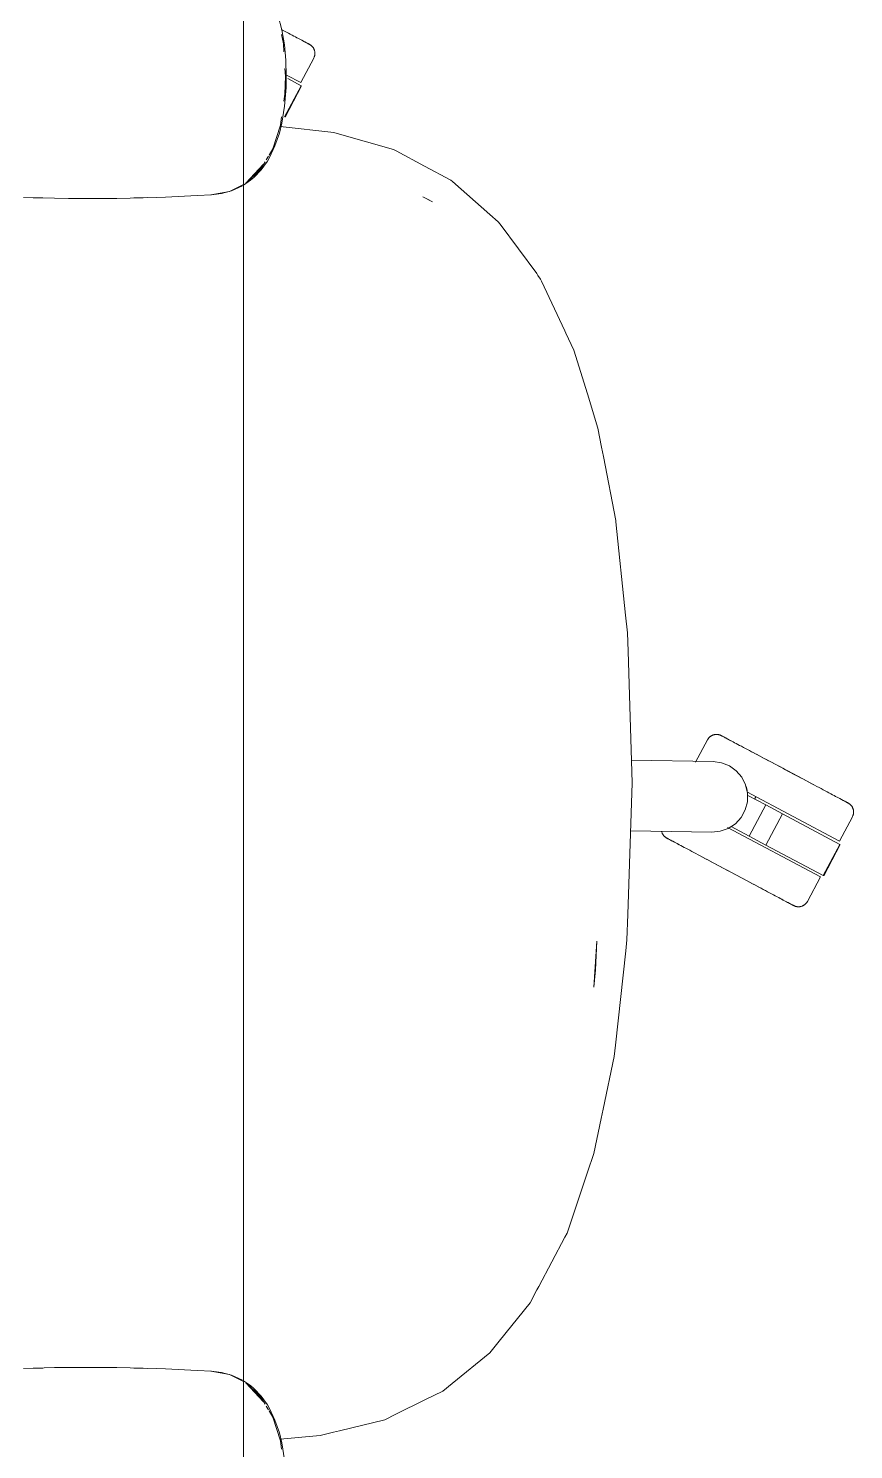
# Model space of a CAD drawing. Header units: millimetres. Extents: x 155927 to 295199, y -4084 to 97293.
# Drawn here: x 194295 to 194622, y 11079 to 11642 of the extents above; entities that cross this region are included whole.
import ezdxf

# ---------------------------------------------------------------- set-up
doc = ezdxf.new("R2010")
doc.units = ezdxf.units.MM
doc.header["$MEASUREMENT"] = 0
doc.layers.add('G-IMPT', color=8, linetype='CONTINUOUS', lineweight=9)
doc.layers.add('I-FURN', color=8, linetype='CONTINUOUS', lineweight=9)

msp = doc.modelspace()

# ---------------------------------------------------------------- linework, layer by layer
at = {"layer": 'G-IMPT'}
for p, q in [((194393.95, 11646.53), (194395.38, 11641.05)), ((194395.19, 11639.2), (194395.96, 11635.45)), ((194396.37, 11635.11), (194395.38, 11641.05)), ((194395.96, 11635.45), (194396.16, 11632.25)), ((194396.37, 11635.11), (194396.94, 11628.96)), ((194397.12, 11622.63), (194396.94, 11628.96)), ((194396.52, 11615.46), (194396.75, 11622.63)), ((194396.56, 11625.74), (194396.75, 11622.63)), ((194397.03, 11618.12), (194397.12, 11622.63)), ((194396.52, 11615.46), (194396.12, 11612.68)), ((194397.03, 11618.12), (194396.46, 11610.8)), ((194395.34, 11604.04), (194396.46, 11610.8)), ((194394.36, 11600.12), (194395.34, 11604.04)), ((194395.25, 11606.49), (194394.79, 11603.2)), ((194394.79, 11603.2), (194391.76, 11593.81)), ((194394.36, 11600.12), (194392.62, 11595.03)), ((194394.67, 11602.7), (194415.95, 11600.28)), ((194418.21, 11599.65), (194415.95, 11600.28)), ((194418.21, 11599.65), (194439.56, 11593.64)), ((194391.76, 11593.81), (194390.29, 11591.36)), ((194392.62, 11595.03), (194390.42, 11590.39)), ((194439.56, 11593.64), (194440.67, 11593.04)), ((194440.67, 11593.04), (194451.9, 11587.03)), ((194387.99, 11587.6), (194381.09, 11580.2)), ((194387.99, 11587.6), (194386.71, 11586.13)), ((194388.68, 11588.66), (194386.8, 11585.51)), ((194387.17, 11585.56), (194389.61, 11589.02)), ((194390.01, 11590.89), (194389.15, 11589.45)), ((194390.42, 11590.39), (194389.61, 11589.02)), ((194451.9, 11587.03), (194462.34, 11581.45)), ((194380.12, 11579.43), (194382.98, 11581.38)), ((194386.8, 11585.51), (194381.09, 11580.2)), ((194381.09, 11580.2), (194383.5, 11582.44)), ((194384.3, 11582.52), (194382.98, 11581.38)), ((194386.58, 11585.97), (194383.5, 11582.44)), ((194384.3, 11582.52), (194387.17, 11585.56)), ((194463.01, 11580.86), (194462.34, 11581.45)), ((194361.81, 11575.34), (194367.47, 11575.63)), ((194374.59, 11577), (194367.25, 11575.63)), ((194367.47, 11575.63), (194371.48, 11576.13)), ((194371.48, 11576.13), (194375.43, 11577.19)), ((194378.85, 11579.1), (194374.59, 11577)), ((194379.76, 11579.18), (194375.43, 11577.19)), ((194378.85, 11579.1), (194380.12, 11579.73)), ((194477.79, 11567.84), (194463.01, 11580.86)), ((194305.34, 11574.25), (194293.03, 11574.55)), ((194296.9, 11574.47), (194298.56, 11574.39)), ((194298.56, 11574.39), (194300.64, 11574.39)), ((194305.34, 11574.25), (194310.81, 11574.18)), ((194325.52, 11574.17), (194310.81, 11574.18)), ((194330.03, 11574.23), (194325.52, 11574.17)), ((194330.03, 11574.23), (194345.7, 11574.6)), ((194336.76, 11574.4), (194338.98, 11574.4)), ((194342.3, 11574.55), (194338.98, 11574.4)), ((194345.7, 11574.6), (194349.25, 11574.73)), ((194361.81, 11575.34), (194349.25, 11574.73)), ((194452.74, 11574.01), (194451.15, 11574.79)), ((194455.04, 11572.84), (194451.15, 11574.79)), ((194455.04, 11572.84), (194452.74, 11574.01)), ((194477.79, 11567.84), (194481.05, 11564.97)), ((194481.78, 11564), (194481.05, 11564.97)), ((194496.35, 11544.51), (194481.78, 11564)), ((194496.35, 11544.51), (194496.81, 11543.74)), ((194496.81, 11543.74), (194497.75, 11542.16)), ((194498.17, 11541.45), (194497.75, 11542.16)), ((194498.17, 11541.45), (194507.43, 11521.81)), ((194507.43, 11521.81), (194507.87, 11520.89)), ((194511.06, 11514.13), (194507.87, 11520.89)), ((194511.06, 11514.13), (194516.38, 11496.86)), ((194516.38, 11496.86), (194520.57, 11483.25)), ((194520.57, 11483.25), (194522.03, 11475.65)), ((194522.73, 11471.98), (194522.03, 11475.65)), ((194522.73, 11471.98), (194527.6, 11446.6)), ((194527.69, 11446.14), (194527.6, 11446.6)), ((194527.69, 11446.14), (194531.51, 11409.15)), ((194531.51, 11409.15), (194532.24, 11402.08)), ((194532.47, 11394.82), (194532.24, 11402.08)), ((194534.09, 11342.66), (194532.47, 11394.82)), ((194532.38, 11290.48), (194534.09, 11342.66)), ((194532.38, 11290.48), (194532.06, 11280.54)), ((194520.18, 11280), (194518.93, 11261.72)), ((194520.18, 11280), (194519.54, 11268.67)), ((194531.58, 11276.16), (194532.06, 11280.54)), ((194531.58, 11276.16), (194527.45, 11238.72)), ((194518.93, 11261.72), (194519.54, 11268.67)), ((194526.96, 11234.3), (194527.45, 11238.72)), ((194522.61, 11213.36), (194526.96, 11234.3)), ((194521.85, 11209.68), (194518.98, 11195.86)), ((194522.61, 11213.36), (194521.85, 11209.68)), ((194516.46, 11188.42), (194518.98, 11195.86)), ((194516.46, 11188.42), (194508.31, 11164.33)), ((194497.14, 11143.16), (194507.44, 11162.67)), ((194507.44, 11162.67), (194508.31, 11164.33)), ((194497.14, 11143.16), (194496.41, 11141.79)), ((194493.7, 11136.66), (194481.5, 11121.52)), ((194493.7, 11136.66), (194496.41, 11141.79)), ((194477.74, 11116.86), (194481.5, 11121.52)), ((194462.79, 11104.69), (194477.74, 11116.86)), ((194305.34, 11111), (194293.03, 11110.7)), ((194296.9, 11110.78), (194298.56, 11110.86)), ((194298.56, 11110.86), (194300.64, 11110.86)), ((194305.34, 11111), (194310.81, 11111.07)), ((194325.52, 11111.08), (194310.81, 11111.07)), ((194330.03, 11111.02), (194325.52, 11111.08)), ((194330.03, 11111.02), (194345.7, 11110.64)), ((194336.76, 11110.85), (194338.98, 11110.85)), ((194342.3, 11110.7), (194338.98, 11110.85)), ((194345.7, 11110.64), (194349.25, 11110.52)), ((194361.81, 11109.91), (194349.25, 11110.52)), ((194361.81, 11109.91), (194367.47, 11109.62)), ((194374.59, 11108.25), (194367.25, 11109.62)), ((194367.47, 11109.62), (194371.48, 11109.12)), ((194371.48, 11109.12), (194375.43, 11108.06)), ((194378.85, 11106.15), (194374.59, 11108.25)), ((194379.76, 11106.07), (194375.43, 11108.06)), ((194378.85, 11106.15), (194380.12, 11105.52)), ((194380.12, 11105.82), (194382.98, 11103.87)), ((194386.8, 11099.74), (194381.09, 11105.05)), ((194387.99, 11097.65), (194381.09, 11105.05)), ((194381.09, 11105.05), (194383.5, 11102.81)), ((194384.3, 11102.73), (194382.98, 11103.87)), ((194386.58, 11099.28), (194383.5, 11102.81)), ((194384.3, 11102.73), (194387.17, 11099.69)), ((194462.79, 11104.69), (194459.14, 11101.71)), ((194387.99, 11097.65), (194386.71, 11099.12)), ((194388.68, 11096.59), (194386.8, 11099.74)), ((194387.17, 11099.69), (194389.61, 11096.23)), ((194440.5, 11092.54), (194451.97, 11098.19)), ((194459.14, 11101.71), (194451.97, 11098.19)), ((194390.01, 11094.36), (194389.15, 11095.8)), ((194390.42, 11094.86), (194389.61, 11096.23)), ((194391.76, 11091.44), (194390.29, 11093.89)), ((194392.62, 11090.22), (194390.42, 11094.86)), ((194394.79, 11082.05), (194391.76, 11091.44)), ((194440.5, 11092.54), (194436.14, 11090.39)), ((194394.36, 11085.13), (194392.62, 11090.22)), ((194418.2, 11085.99), (194415.83, 11085.41)), ((194436.14, 11090.39), (194418.2, 11085.99)), ((194394.36, 11085.13), (194395.34, 11081.21)), ((194394.66, 11082.67), (194410.53, 11084.11)), ((194395.25, 11078.76), (194394.79, 11082.05)), ((194395.34, 11081.21), (194396.46, 11074.45)), ((194410.53, 11084.11), (194415.83, 11085.41))]:
    msp.add_line(p, q, dxfattribs=at)
at = {"layer": 'I-FURN'}
for p, q in [((194380.12, 12100.42), (194380.12, 10700.42)), ((194380.12, 10700.42), (194380.12, 12100.42)), ((194395.6, 11640.93), (194395.15, 11641.17)), ((194396.42, 11640.49), (194395.6, 11640.93)), ((194397.2, 11640.08), (194396.42, 11640.49)), ((194397.96, 11639.67), (194397.2, 11640.08)), ((194398.7, 11639.28), (194397.96, 11639.67)), ((194399.41, 11638.9), (194398.7, 11639.28)), ((194400.08, 11638.54), (194399.41, 11638.9)), ((194400.73, 11638.2), (194400.08, 11638.54)), ((194401.35, 11637.87), (194400.73, 11638.2)), ((194401.93, 11637.56), (194401.35, 11637.87)), ((194401.62, 11637.73), (194402.19, 11637.42)), ((194402.48, 11637.27), (194401.93, 11637.56)), ((194402.19, 11637.42), (194402.73, 11637.14)), ((194403, 11636.99), (194402.48, 11637.27)), ((194402.73, 11637.14), (194403.23, 11636.87)), ((194403.48, 11636.74), (194403, 11636.99)), ((194403.23, 11636.87), (194403.69, 11636.62)), ((194403.93, 11636.5), (194403.48, 11636.74)), ((194403.69, 11636.62), (194404.12, 11636.4)), ((194404.34, 11636.28), (194403.93, 11636.5)), ((194404.12, 11636.4), (194404.52, 11636.19)), ((194404.71, 11636.08), (194404.34, 11636.28)), ((194404.52, 11636.19), (194404.87, 11636)), ((194405.05, 11635.9), (194404.71, 11636.08)), ((194404.87, 11636), (194405.19, 11635.83)), ((194405.34, 11635.75), (194405.05, 11635.9)), ((194405.19, 11635.83), (194405.47, 11635.68)), ((194405.6, 11635.61), (194405.34, 11635.75)), ((194405.47, 11635.68), (194405.71, 11635.55)), ((194405.82, 11635.49), (194405.6, 11635.61)), ((194405.71, 11635.55), (194405.91, 11635.45)), ((194406, 11635.4), (194405.82, 11635.49)), ((194405.91, 11635.45), (194406.07, 11635.36)), ((194406.14, 11635.32), (194406, 11635.4)), ((194406.07, 11635.36), (194406.19, 11635.29)), ((194406.24, 11635.27), (194406.14, 11635.32)), ((194406.19, 11635.29), (194406.28, 11635.25)), ((194406.3, 11635.24), (194406.24, 11635.27)), ((194406.28, 11635.25), (194406.32, 11635.23)), ((194406.32, 11635.23), (194406.3, 11635.24)), ((194406.32, 11635.23), (194406.46, 11635.15)), ((194406.32, 11635.23), (194406.32, 11635.23)), ((194406.46, 11635.15), (194406.6, 11635.06)), ((194406.6, 11635.06), (194406.74, 11634.97)), ((194406.74, 11634.97), (194406.87, 11634.88)), ((194406.87, 11634.88), (194406.99, 11634.78)), ((194406.99, 11634.78), (194407.12, 11634.67)), ((194407.12, 11634.67), (194407.23, 11634.56)), ((194407.23, 11634.56), (194407.35, 11634.45)), ((194407.35, 11634.45), (194407.46, 11634.33)), ((194407.46, 11634.33), (194407.56, 11634.21)), ((194407.56, 11634.21), (194407.66, 11634.08)), ((194407.66, 11634.08), (194407.75, 11633.95)), ((194407.75, 11633.95), (194407.84, 11633.81)), ((194407.84, 11633.81), (194407.93, 11633.68)), ((194407.93, 11633.68), (194408, 11633.54)), ((194408, 11633.54), (194408.07, 11633.39)), ((194408.07, 11633.39), (194408.14, 11633.24)), ((194408.14, 11633.24), (194408.2, 11633.09)), ((194408.2, 11633.09), (194408.25, 11632.94)), ((194408.25, 11632.94), (194408.3, 11632.79)), ((194408.3, 11632.79), (194408.34, 11632.63)), ((194408.34, 11632.63), (194408.38, 11632.48)), ((194408.38, 11632.48), (194408.41, 11632.32)), ((194408.41, 11632.32), (194408.43, 11632.16)), ((194408.43, 11632.16), (194408.45, 11632)), ((194408.45, 11632), (194408.46, 11631.84)), ((194408.46, 11631.84), (194408.46, 11631.68)), ((194402.84, 11620.09), (194407.99, 11629.77)), ((194408.01, 11629.81), (194407.99, 11629.77)), ((194408.08, 11629.96), (194408.01, 11629.81)), ((194408.15, 11630.11), (194408.08, 11629.96)), ((194408.21, 11630.26), (194408.15, 11630.11)), ((194408.26, 11630.41), (194408.21, 11630.26)), ((194408.31, 11630.56), (194408.26, 11630.41)), ((194408.35, 11630.72), (194408.31, 11630.56)), ((194408.38, 11630.87), (194408.35, 11630.72)), ((194408.41, 11631.03), (194408.38, 11630.87)), ((194408.43, 11631.19), (194408.41, 11631.03)), ((194408.45, 11631.35), (194408.43, 11631.19)), ((194408.46, 11631.51), (194408.45, 11631.35)), ((194408.46, 11631.68), (194408.46, 11631.51)), ((194397.21, 11623.08), (194402.84, 11620.09)), ((194397.73, 11621.67), (194403.02, 11618.86)), ((194403.02, 11618.86), (194396.45, 11606.5)), ((194396.62, 11606.41), (194403.2, 11618.77)), ((194396.45, 11606.5), (194396.36, 11606.55)), ((194565.79, 11361.5), (194565.94, 11361.56)), ((194565.94, 11361.56), (194566.09, 11361.62)), ((194566.09, 11361.62), (194566.24, 11361.68)), ((194566.24, 11361.68), (194566.39, 11361.72)), ((194566.39, 11361.72), (194566.55, 11361.77)), ((194566.55, 11361.77), (194566.71, 11361.8)), ((194566.71, 11361.8), (194566.87, 11361.83)), ((194566.87, 11361.83), (194567.03, 11361.85)), ((194567.03, 11361.85), (194567.19, 11361.87)), ((194567.19, 11361.87), (194567.35, 11361.88)), ((194567.35, 11361.88), (194567.51, 11361.88)), ((194567.51, 11361.88), (194567.67, 11361.88)), ((194567.67, 11361.88), (194567.83, 11361.87)), ((194567.83, 11361.87), (194567.99, 11361.86)), ((194567.99, 11361.86), (194568.15, 11361.83)), ((194568.15, 11361.83), (194568.31, 11361.8)), ((194568.31, 11361.8), (194568.47, 11361.77)), ((194568.47, 11361.77), (194568.62, 11361.73)), ((194568.62, 11361.73), (194568.78, 11361.68)), ((194568.78, 11361.68), (194568.93, 11361.63)), ((194568.93, 11361.63), (194569.08, 11361.57)), ((194569.08, 11361.57), (194569.23, 11361.5)), ((194563.96, 11359.74), (194559.26, 11350.9)), ((194563.96, 11359.74), (194564.04, 11359.89)), ((194564.04, 11359.89), (194564.12, 11360.02)), ((194564.12, 11360.02), (194564.21, 11360.16)), ((194564.21, 11360.16), (194564.3, 11360.29)), ((194564.3, 11360.29), (194564.4, 11360.41)), ((194564.4, 11360.41), (194564.51, 11360.54)), ((194564.51, 11360.54), (194564.62, 11360.65)), ((194564.62, 11360.65), (194564.73, 11360.77)), ((194564.73, 11360.77), (194564.85, 11360.88)), ((194564.85, 11360.88), (194564.98, 11360.98)), ((194564.98, 11360.98), (194565.1, 11361.08)), ((194565.1, 11361.08), (194565.23, 11361.17)), ((194565.23, 11361.17), (194565.37, 11361.26)), ((194565.37, 11361.26), (194565.51, 11361.35)), ((194565.51, 11361.35), (194565.65, 11361.42)), ((194565.65, 11361.42), (194565.79, 11361.5)), ((194569.23, 11361.5), (194569.37, 11361.43)), ((194569.37, 11361.43), (194569.41, 11361.41)), ((194569.41, 11361.41), (194569.43, 11361.4)), ((194569.46, 11361.39), (194569.41, 11361.41)), ((194569.41, 11361.41), (194569.41, 11361.41)), ((194569.43, 11361.4), (194569.49, 11361.37)), ((194569.54, 11361.34), (194569.46, 11361.39)), ((194569.49, 11361.37), (194569.59, 11361.32)), ((194569.66, 11361.28), (194569.54, 11361.34)), ((194569.59, 11361.32), (194569.73, 11361.24)), ((194569.82, 11361.19), (194569.66, 11361.28)), ((194569.73, 11361.24), (194569.91, 11361.14)), ((194570.02, 11361.08), (194569.82, 11361.19)), ((194569.91, 11361.14), (194570.13, 11361.03)), ((194570.26, 11360.96), (194570.02, 11361.08)), ((194570.13, 11361.03), (194570.39, 11360.89)), ((194570.54, 11360.81), (194570.26, 11360.96)), ((194570.39, 11360.89), (194570.68, 11360.73)), ((194570.86, 11360.64), (194570.54, 11360.81)), ((194570.68, 11360.73), (194571.02, 11360.55)), ((194571.22, 11360.45), (194570.86, 11360.64)), ((194571.02, 11360.55), (194571.39, 11360.36)), ((194571.61, 11360.24), (194571.22, 11360.45)), ((194571.39, 11360.36), (194571.8, 11360.14)), ((194572.04, 11360.01), (194571.61, 11360.24)), ((194571.8, 11360.14), (194572.25, 11359.9)), ((194572.5, 11359.76), (194572.04, 11360.01)), ((194572.25, 11359.9), (194572.73, 11359.64)), ((194573.01, 11359.5), (194572.5, 11359.76)), ((194572.73, 11359.64), (194573.25, 11359.37)), ((194573.54, 11359.21), (194573.01, 11359.5)), ((194573.25, 11359.37), (194573.8, 11359.08)), ((194574.11, 11358.91), (194573.54, 11359.21)), ((194573.8, 11359.08), (194574.38, 11358.77)), ((194574.71, 11358.59), (194574.11, 11358.91)), ((194575.35, 11358.25), (194574.71, 11358.59)), ((194576.01, 11357.9), (194575.35, 11358.25)), ((194576.7, 11357.53), (194576.01, 11357.9)), ((194577.43, 11357.15), (194576.7, 11357.53)), ((194578.18, 11356.75), (194577.43, 11357.15)), ((194578.95, 11356.34), (194578.18, 11356.75)), ((194579.75, 11355.91), (194578.95, 11356.34)), ((194580.58, 11355.47), (194579.75, 11355.91)), ((194533.81, 11351.69), (194566.15, 11351.12)), ((194566.15, 11351.12), (194569.49, 11350.66)), ((194569.49, 11350.66), (194572.62, 11349.41)), ((194580.13, 11355.71), (194580.96, 11355.27)), ((194581.42, 11355.02), (194580.58, 11355.47)), ((194580.96, 11355.27), (194581.82, 11354.81)), ((194582.29, 11354.56), (194581.42, 11355.02)), ((194581.82, 11354.81), (194582.7, 11354.35)), ((194583.18, 11354.09), (194582.29, 11354.56)), ((194582.7, 11354.35), (194583.59, 11353.87)), ((194584.08, 11353.61), (194583.18, 11354.09)), ((194583.59, 11353.87), (194584.51, 11353.38)), ((194585.01, 11353.12), (194584.08, 11353.61)), ((194584.51, 11353.38), (194585.44, 11352.89)), ((194585.94, 11352.62), (194585.01, 11353.12)), ((194585.44, 11352.89), (194586.38, 11352.39)), ((194586.9, 11352.11), (194585.94, 11352.62)), ((194586.38, 11352.39), (194587.34, 11351.88)), ((194587.86, 11351.6), (194586.9, 11352.11)), ((194587.34, 11351.88), (194588.31, 11351.36)), ((194588.83, 11351.08), (194587.86, 11351.6)), ((194588.31, 11351.36), (194589.29, 11350.84)), ((194589.82, 11350.56), (194588.83, 11351.08)), ((194589.29, 11350.84), (194590.27, 11350.32)), ((194590.81, 11350.03), (194589.82, 11350.56)), ((194590.27, 11350.32), (194591.27, 11349.79)), ((194572.62, 11349.41), (194575.36, 11347.44)), ((194575.36, 11347.44), (194577.55, 11344.88)), ((194577.55, 11344.88), (194579.07, 11341.86)), ((194591.81, 11349.5), (194590.81, 11350.03)), ((194591.27, 11349.79), (194592.27, 11349.26)), ((194592.81, 11348.97), (194591.81, 11349.5)), ((194592.27, 11349.26), (194593.27, 11348.72)), ((194593.81, 11348.44), (194592.81, 11348.97)), ((194593.27, 11348.72), (194594.27, 11348.19)), ((194594.82, 11347.9), (194593.81, 11348.44)), ((194594.27, 11348.19), (194595.28, 11347.66)), ((194595.82, 11347.37), (194594.82, 11347.9)), ((194595.28, 11347.66), (194596.28, 11347.12)), ((194596.82, 11346.83), (194595.82, 11347.37)), ((194596.28, 11347.12), (194597.29, 11346.59)), ((194597.82, 11346.3), (194596.82, 11346.83)), ((194597.29, 11346.59), (194598.28, 11346.06)), ((194598.82, 11345.77), (194597.82, 11346.3)), ((194598.28, 11346.06), (194599.27, 11345.53)), ((194599.81, 11345.25), (194598.82, 11345.77)), ((194599.27, 11345.53), (194600.26, 11345.01)), ((194600.78, 11344.73), (194599.81, 11345.25)), ((194600.26, 11345.01), (194601.23, 11344.49)), ((194601.75, 11344.21), (194600.78, 11344.73)), ((194579.07, 11341.86), (194579.82, 11338.57)), ((194579.48, 11339.07), (194616.2, 11319.54)), ((194601.23, 11344.49), (194602.19, 11343.98)), ((194602.71, 11343.7), (194601.75, 11344.21)), ((194602.19, 11343.98), (194603.15, 11343.47)), ((194603.65, 11343.2), (194602.71, 11343.7)), ((194603.15, 11343.47), (194604.08, 11342.97)), ((194604.58, 11342.71), (194603.65, 11343.2)), ((194604.08, 11342.97), (194605.01, 11342.48)), ((194605.5, 11342.22), (194604.58, 11342.71)), ((194605.01, 11342.48), (194605.91, 11342)), ((194606.39, 11341.75), (194605.5, 11342.22)), ((194607.27, 11341.28), (194606.39, 11341.75)), ((194608.13, 11340.82), (194607.27, 11341.28)), ((194608.96, 11340.38), (194608.13, 11340.82)), ((194609.77, 11339.95), (194608.96, 11340.38)), ((194610.56, 11339.53), (194609.77, 11339.95)), ((194611.32, 11339.12), (194610.56, 11339.53)), ((194612.06, 11338.73), (194611.32, 11339.12)), ((194579.76, 11335.2), (194578.9, 11331.94)), ((194579.82, 11338.57), (194579.76, 11335.2)), ((194579.89, 11337.72), (194587.03, 11333.92)), ((194587.03, 11333.92), (194580.46, 11321.56)), ((194583.09, 11337.15), (194582.76, 11336.52)), ((194587.03, 11333.92), (194593.67, 11330.39)), ((194612.77, 11338.36), (194612.06, 11338.73)), ((194613.44, 11338), (194612.77, 11338.36)), ((194614.09, 11337.65), (194613.44, 11338)), ((194614.71, 11337.33), (194614.09, 11337.65)), ((194615.29, 11337.01), (194614.71, 11337.33)), ((194614.98, 11337.18), (194615.55, 11336.88)), ((194615.84, 11336.72), (194615.29, 11337.01)), ((194615.55, 11336.88), (194616.09, 11336.59)), ((194616.36, 11336.45), (194615.84, 11336.72)), ((194616.09, 11336.59), (194616.59, 11336.33)), ((194616.84, 11336.19), (194616.36, 11336.45)), ((194616.59, 11336.33), (194617.05, 11336.08)), ((194617.29, 11335.95), (194616.84, 11336.19)), ((194617.05, 11336.08), (194617.48, 11335.85)), ((194617.7, 11335.73), (194617.29, 11335.95)), ((194617.48, 11335.85), (194617.87, 11335.64)), ((194618.07, 11335.54), (194617.7, 11335.73)), ((194617.87, 11335.64), (194618.23, 11335.45)), ((194618.41, 11335.36), (194618.07, 11335.54)), ((194618.23, 11335.45), (194618.55, 11335.28)), ((194618.7, 11335.2), (194618.41, 11335.36)), ((194618.55, 11335.28), (194618.83, 11335.13)), ((194618.96, 11335.06), (194618.7, 11335.2)), ((194618.83, 11335.13), (194619.07, 11335.01)), ((194619.18, 11334.95), (194618.96, 11335.06)), ((194619.07, 11335.01), (194619.27, 11334.9)), ((194619.36, 11334.85), (194619.18, 11334.95)), ((194619.27, 11334.9), (194619.43, 11334.81)), ((194619.5, 11334.78), (194619.36, 11334.85)), ((194619.43, 11334.81), (194619.55, 11334.75)), ((194619.6, 11334.72), (194619.5, 11334.78)), ((194619.55, 11334.75), (194619.64, 11334.71)), ((194619.66, 11334.69), (194619.6, 11334.72)), ((194619.64, 11334.71), (194619.68, 11334.68)), ((194619.68, 11334.68), (194619.66, 11334.69)), ((194619.68, 11334.68), (194619.82, 11334.6)), ((194619.68, 11334.68), (194619.68, 11334.68)), ((194619.82, 11334.6), (194619.96, 11334.52)), ((194619.96, 11334.52), (194620.1, 11334.43)), ((194620.1, 11334.43), (194620.23, 11334.33)), ((194620.23, 11334.33), (194620.35, 11334.23)), ((194620.35, 11334.23), (194620.47, 11334.13)), ((194620.47, 11334.13), (194620.59, 11334.02)), ((194620.59, 11334.02), (194620.71, 11333.9)), ((194620.71, 11333.9), (194620.82, 11333.79)), ((194620.82, 11333.79), (194620.92, 11333.66)), ((194620.92, 11333.66), (194621.02, 11333.54)), ((194621.02, 11333.54), (194621.11, 11333.4)), ((194621.11, 11333.4), (194621.2, 11333.27)), ((194577.28, 11328.98), (194575, 11326.5)), ((194578.9, 11331.94), (194577.28, 11328.98)), ((194593.67, 11330.39), (194587.1, 11318.03)), ((194593.67, 11330.39), (194616.38, 11318.31)), ((194616.2, 11319.54), (194621.35, 11329.23)), ((194621.2, 11333.27), (194621.28, 11333.13)), ((194621.28, 11333.13), (194621.36, 11332.99)), ((194621.37, 11329.27), (194621.35, 11329.23)), ((194621.36, 11332.99), (194621.43, 11332.85)), ((194621.44, 11329.41), (194621.37, 11329.27)), ((194621.43, 11332.85), (194621.5, 11332.7)), ((194621.51, 11329.56), (194621.44, 11329.41)), ((194621.5, 11332.7), (194621.56, 11332.55)), ((194621.57, 11329.71), (194621.51, 11329.56)), ((194621.56, 11332.55), (194621.61, 11332.4)), ((194621.62, 11329.86), (194621.57, 11329.71)), ((194621.61, 11332.4), (194621.66, 11332.24)), ((194621.67, 11330.02), (194621.62, 11329.86)), ((194621.66, 11332.24), (194621.7, 11332.09)), ((194621.71, 11330.17), (194621.67, 11330.02)), ((194621.7, 11332.09), (194621.74, 11331.93)), ((194621.74, 11330.33), (194621.71, 11330.17)), ((194621.74, 11331.93), (194621.77, 11331.77)), ((194621.77, 11330.49), (194621.74, 11330.33)), ((194621.77, 11331.77), (194621.79, 11331.61)), ((194621.79, 11330.65), (194621.77, 11330.49)), ((194621.79, 11331.61), (194621.81, 11331.45)), ((194621.81, 11330.81), (194621.79, 11330.65)), ((194621.81, 11331.45), (194621.82, 11331.29)), ((194621.82, 11330.97), (194621.81, 11330.81)), ((194621.82, 11331.29), (194621.82, 11331.13)), ((194621.82, 11331.13), (194621.82, 11330.97)), ((194565.66, 11323.14), (194533.47, 11323.7)), ((194545.79, 11323.39), (194545.76, 11323.55)), ((194545.83, 11323.23), (194545.79, 11323.39)), ((194545.88, 11323.08), (194545.83, 11323.23)), ((194545.94, 11322.93), (194545.88, 11323.08)), ((194546, 11322.78), (194545.94, 11322.93)), ((194546.06, 11322.63), (194546, 11322.78)), ((194546.13, 11322.49), (194546.06, 11322.63)), ((194546.21, 11322.34), (194546.13, 11322.49)), ((194546.29, 11322.21), (194546.21, 11322.34)), ((194546.38, 11322.07), (194546.29, 11322.21)), ((194569.01, 11323.49), (194565.66, 11323.14)), ((194572.19, 11324.63), (194569.01, 11323.49)), ((194571.94, 11324.96), (194608.69, 11305.42)), ((194575, 11326.5), (194572.19, 11324.63)), ((194580.46, 11321.56), (194573.32, 11325.36)), ((194546.48, 11321.94), (194546.38, 11322.07)), ((194546.58, 11321.81), (194546.48, 11321.94)), ((194546.68, 11321.69), (194546.58, 11321.81)), ((194546.79, 11321.57), (194546.68, 11321.69)), ((194546.9, 11321.46), (194546.79, 11321.57)), ((194547.02, 11321.35), (194546.9, 11321.46)), ((194547.14, 11321.24), (194547.02, 11321.35)), ((194547.27, 11321.14), (194547.14, 11321.24)), ((194547.4, 11321.05), (194547.27, 11321.14)), ((194547.53, 11320.96), (194547.4, 11321.05)), ((194547.67, 11320.87), (194547.53, 11320.96)), ((194547.81, 11320.8), (194547.67, 11320.87)), ((194547.82, 11320.79), (194547.81, 11320.8)), ((194547.81, 11320.8), (194547.83, 11320.79)), ((194547.86, 11320.77), (194547.82, 11320.79)), ((194547.83, 11320.79), (194547.89, 11320.75)), ((194547.94, 11320.73), (194547.86, 11320.77)), ((194547.89, 11320.75), (194547.99, 11320.7)), ((194548.06, 11320.66), (194547.94, 11320.73)), ((194547.99, 11320.7), (194548.13, 11320.63)), ((194548.23, 11320.58), (194548.06, 11320.66)), ((194548.13, 11320.63), (194548.31, 11320.53)), ((194548.43, 11320.47), (194548.23, 11320.58)), ((194548.31, 11320.53), (194548.53, 11320.41)), ((194548.67, 11320.34), (194548.43, 11320.47)), ((194548.53, 11320.41), (194548.79, 11320.28)), ((194548.95, 11320.19), (194548.67, 11320.34)), ((194548.79, 11320.28), (194549.09, 11320.12)), ((194549.26, 11320.02), (194548.95, 11320.19)), ((194549.09, 11320.12), (194549.42, 11319.94)), ((194549.62, 11319.83), (194549.26, 11320.02)), ((194549.42, 11319.94), (194549.8, 11319.74)), ((194550.01, 11319.63), (194549.62, 11319.83)), ((194549.8, 11319.74), (194550.21, 11319.52)), ((194550.44, 11319.4), (194550.01, 11319.63)), ((194550.21, 11319.52), (194550.65, 11319.29)), ((194550.91, 11319.15), (194550.44, 11319.4)), ((194550.65, 11319.29), (194551.14, 11319.03)), ((194551.41, 11318.88), (194550.91, 11319.15)), ((194551.14, 11319.03), (194551.65, 11318.75)), ((194551.95, 11318.6), (194551.41, 11318.88)), ((194551.65, 11318.75), (194552.2, 11318.46)), ((194552.51, 11318.3), (194551.95, 11318.6)), ((194552.2, 11318.46), (194552.79, 11318.15)), ((194552.79, 11318.15), (194553.4, 11317.82)), ((194553.4, 11317.82), (194554.05, 11317.48)), ((194554.05, 11317.48), (194554.73, 11317.12)), ((194554.73, 11317.12), (194555.44, 11316.74)), ((194555.44, 11316.74), (194556.17, 11316.35)), ((194587.1, 11318.03), (194580.46, 11321.56)), ((194609.81, 11305.95), (194587.1, 11318.03)), ((194616.38, 11318.31), (194609.81, 11305.95)), ((194609.98, 11305.86), (194616.55, 11318.22)), ((194556.17, 11316.35), (194556.93, 11315.95)), ((194556.93, 11315.95), (194557.72, 11315.53)), ((194557.72, 11315.53), (194558.53, 11315.1)), ((194558.53, 11315.1), (194559.37, 11314.65)), ((194559.37, 11314.65), (194560.22, 11314.2)), ((194560.22, 11314.2), (194561.1, 11313.73)), ((194561.1, 11313.73), (194562, 11313.25)), ((194562.49, 11312.99), (194561.58, 11313.47)), ((194562, 11313.25), (194562.91, 11312.77)), ((194563.41, 11312.5), (194562.49, 11312.99)), ((194562.91, 11312.77), (194563.84, 11312.27)), ((194564.35, 11312), (194563.41, 11312.5)), ((194563.84, 11312.27), (194564.79, 11311.77)), ((194565.3, 11311.5), (194564.35, 11312)), ((194564.79, 11311.77), (194565.74, 11311.26)), ((194566.26, 11310.98), (194565.3, 11311.5)), ((194565.74, 11311.26), (194566.71, 11310.75)), ((194567.24, 11310.47), (194566.26, 11310.98)), ((194566.71, 11310.75), (194567.69, 11310.23)), ((194568.22, 11309.94), (194567.24, 11310.47)), ((194567.69, 11310.23), (194568.68, 11309.7)), ((194569.21, 11309.42), (194568.22, 11309.94)), ((194568.68, 11309.7), (194569.67, 11309.17)), ((194570.21, 11308.89), (194569.21, 11309.42)), ((194569.67, 11309.17), (194570.67, 11308.64)), ((194571.21, 11308.35), (194570.21, 11308.89)), ((194570.67, 11308.64), (194571.67, 11308.11)), ((194572.22, 11307.82), (194571.21, 11308.35)), ((194571.67, 11308.11), (194572.68, 11307.57)), ((194573.22, 11307.29), (194572.22, 11307.82)), ((194572.68, 11307.57), (194573.68, 11307.04)), ((194574.23, 11306.75), (194573.22, 11307.29)), ((194573.68, 11307.04), (194574.69, 11306.51)), ((194575.23, 11306.22), (194574.23, 11306.75)), ((194574.69, 11306.51), (194575.69, 11305.97)), ((194576.23, 11305.69), (194575.23, 11306.22)), ((194575.69, 11305.97), (194576.69, 11305.44)), ((194577.22, 11305.16), (194576.23, 11305.69)), ((194576.69, 11305.44), (194577.68, 11304.92)), ((194603.54, 11295.73), (194608.69, 11305.42)), ((194578.21, 11304.63), (194577.22, 11305.16)), ((194577.68, 11304.92), (194578.66, 11304.39)), ((194579.19, 11304.11), (194578.21, 11304.63)), ((194578.66, 11304.39), (194579.64, 11303.88)), ((194580.16, 11303.6), (194579.19, 11304.11)), ((194579.64, 11303.88), (194580.6, 11303.36)), ((194581.11, 11303.09), (194580.16, 11303.6)), ((194580.6, 11303.36), (194581.55, 11302.86)), ((194582.06, 11302.59), (194581.11, 11303.09)), ((194581.55, 11302.86), (194582.49, 11302.36)), ((194582.99, 11302.09), (194582.06, 11302.59)), ((194582.49, 11302.36), (194583.41, 11301.87)), ((194583.9, 11301.61), (194582.99, 11302.09)), ((194583.41, 11301.87), (194584.32, 11301.39)), ((194584.8, 11301.13), (194583.9, 11301.61)), ((194584.32, 11301.39), (194585.2, 11300.91)), ((194585.67, 11300.66), (194584.8, 11301.13)), ((194585.2, 11300.91), (194586.07, 11300.45)), ((194586.53, 11300.21), (194585.67, 11300.66)), ((194586.07, 11300.45), (194586.92, 11300)), ((194587.37, 11299.76), (194586.53, 11300.21)), ((194586.92, 11300), (194587.74, 11299.56)), ((194587.74, 11299.56), (194588.54, 11299.14)), ((194588.54, 11299.14), (194589.32, 11298.73)), ((194589.32, 11298.73), (194590.07, 11298.33)), ((194590.07, 11298.33), (194590.79, 11297.94)), ((194590.79, 11297.94), (194591.49, 11297.57)), ((194591.49, 11297.57), (194592.15, 11297.22)), ((194592.15, 11297.22), (194592.78, 11296.88)), ((194592.78, 11296.88), (194593.39, 11296.56)), ((194593.7, 11296.4), (194593.11, 11296.71)), ((194593.39, 11296.56), (194593.95, 11296.26)), ((194594.25, 11296.11), (194593.7, 11296.4)), ((194593.95, 11296.26), (194594.49, 11295.98)), ((194594.76, 11295.83), (194594.25, 11296.11)), ((194594.49, 11295.98), (194594.99, 11295.71)), ((194595.25, 11295.57), (194594.76, 11295.83)), ((194594.99, 11295.71), (194595.46, 11295.46)), ((194595.69, 11295.34), (194595.25, 11295.57)), ((194595.46, 11295.46), (194595.89, 11295.23)), ((194596.1, 11295.12), (194595.69, 11295.34)), ((194595.89, 11295.23), (194596.28, 11295.03)), ((194596.48, 11294.92), (194596.1, 11295.12)), ((194596.28, 11295.03), (194596.63, 11294.84)), ((194596.81, 11294.74), (194596.48, 11294.92)), ((194596.63, 11294.84), (194596.95, 11294.67)), ((194597.11, 11294.58), (194596.81, 11294.74)), ((194596.95, 11294.67), (194597.23, 11294.52)), ((194597.37, 11294.45), (194597.11, 11294.58)), ((194597.23, 11294.52), (194597.47, 11294.39)), ((194597.59, 11294.33), (194597.37, 11294.45)), ((194597.47, 11294.39), (194597.67, 11294.28)), ((194597.77, 11294.24), (194597.59, 11294.33)), ((194597.67, 11294.28), (194597.84, 11294.2)), ((194597.91, 11294.16), (194597.77, 11294.24)), ((194597.84, 11294.2), (194597.96, 11294.13)), ((194598.01, 11294.11), (194597.91, 11294.16)), ((194597.96, 11294.13), (194598.04, 11294.09)), ((194598.07, 11294.08), (194598.01, 11294.11)), ((194598.04, 11294.09), (194598.08, 11294.07)), ((194598.09, 11294.06), (194598.07, 11294.08)), ((194598.08, 11294.07), (194598.09, 11294.06)), ((194598.13, 11294.04), (194598.09, 11294.06)), ((194598.27, 11293.97), (194598.13, 11294.04)), ((194598.42, 11293.91), (194598.27, 11293.97)), ((194601.7, 11293.98), (194601.56, 11293.91)), ((194601.85, 11294.05), (194601.7, 11293.98)), ((194601.99, 11294.13), (194601.85, 11294.05)), ((194602.13, 11294.21), (194601.99, 11294.13)), ((194602.26, 11294.3), (194602.13, 11294.21)), ((194602.39, 11294.4), (194602.26, 11294.3)), ((194602.52, 11294.49), (194602.39, 11294.4)), ((194602.64, 11294.6), (194602.52, 11294.49)), ((194602.76, 11294.71), (194602.64, 11294.6)), ((194602.88, 11294.82), (194602.76, 11294.71)), ((194602.99, 11294.94), (194602.88, 11294.82)), ((194603.09, 11295.06), (194602.99, 11294.94)), ((194603.19, 11295.19), (194603.09, 11295.06)), ((194603.29, 11295.32), (194603.19, 11295.19)), ((194603.38, 11295.45), (194603.29, 11295.32)), ((194603.46, 11295.59), (194603.38, 11295.45)), ((194603.54, 11295.73), (194603.46, 11295.59)), ((194598.57, 11293.85), (194598.42, 11293.91)), ((194598.72, 11293.79), (194598.57, 11293.85)), ((194598.87, 11293.75), (194598.72, 11293.79)), ((194599.03, 11293.71), (194598.87, 11293.75)), ((194599.19, 11293.67), (194599.03, 11293.71)), ((194599.35, 11293.64), (194599.19, 11293.67)), ((194599.51, 11293.62), (194599.35, 11293.64)), ((194599.67, 11293.6), (194599.51, 11293.62)), ((194599.83, 11293.6), (194599.67, 11293.6)), ((194599.99, 11293.59), (194599.83, 11293.6)), ((194600.15, 11293.6), (194599.99, 11293.59)), ((194600.31, 11293.61), (194600.15, 11293.6)), ((194600.47, 11293.62), (194600.31, 11293.61)), ((194600.63, 11293.65), (194600.47, 11293.62)), ((194600.79, 11293.67), (194600.63, 11293.65)), ((194600.95, 11293.71), (194600.79, 11293.67)), ((194601.1, 11293.75), (194600.95, 11293.71)), ((194601.26, 11293.8), (194601.1, 11293.75)), ((194601.41, 11293.85), (194601.26, 11293.8)), ((194601.56, 11293.91), (194601.41, 11293.85))]:
    msp.add_line(p, q, dxfattribs=at)
msp.add_arc((194566.09, 11337.13), 13.81, 12.3473, 17.336, dxfattribs=at)
msp.add_open_spline([(194579.41, 11340.77), (194579.53, 11340.35), (194579.6, 11339.92), (194579.66, 11339.48)], degree=3, dxfattribs=at)

doc.saveas('drawing.dxf')
